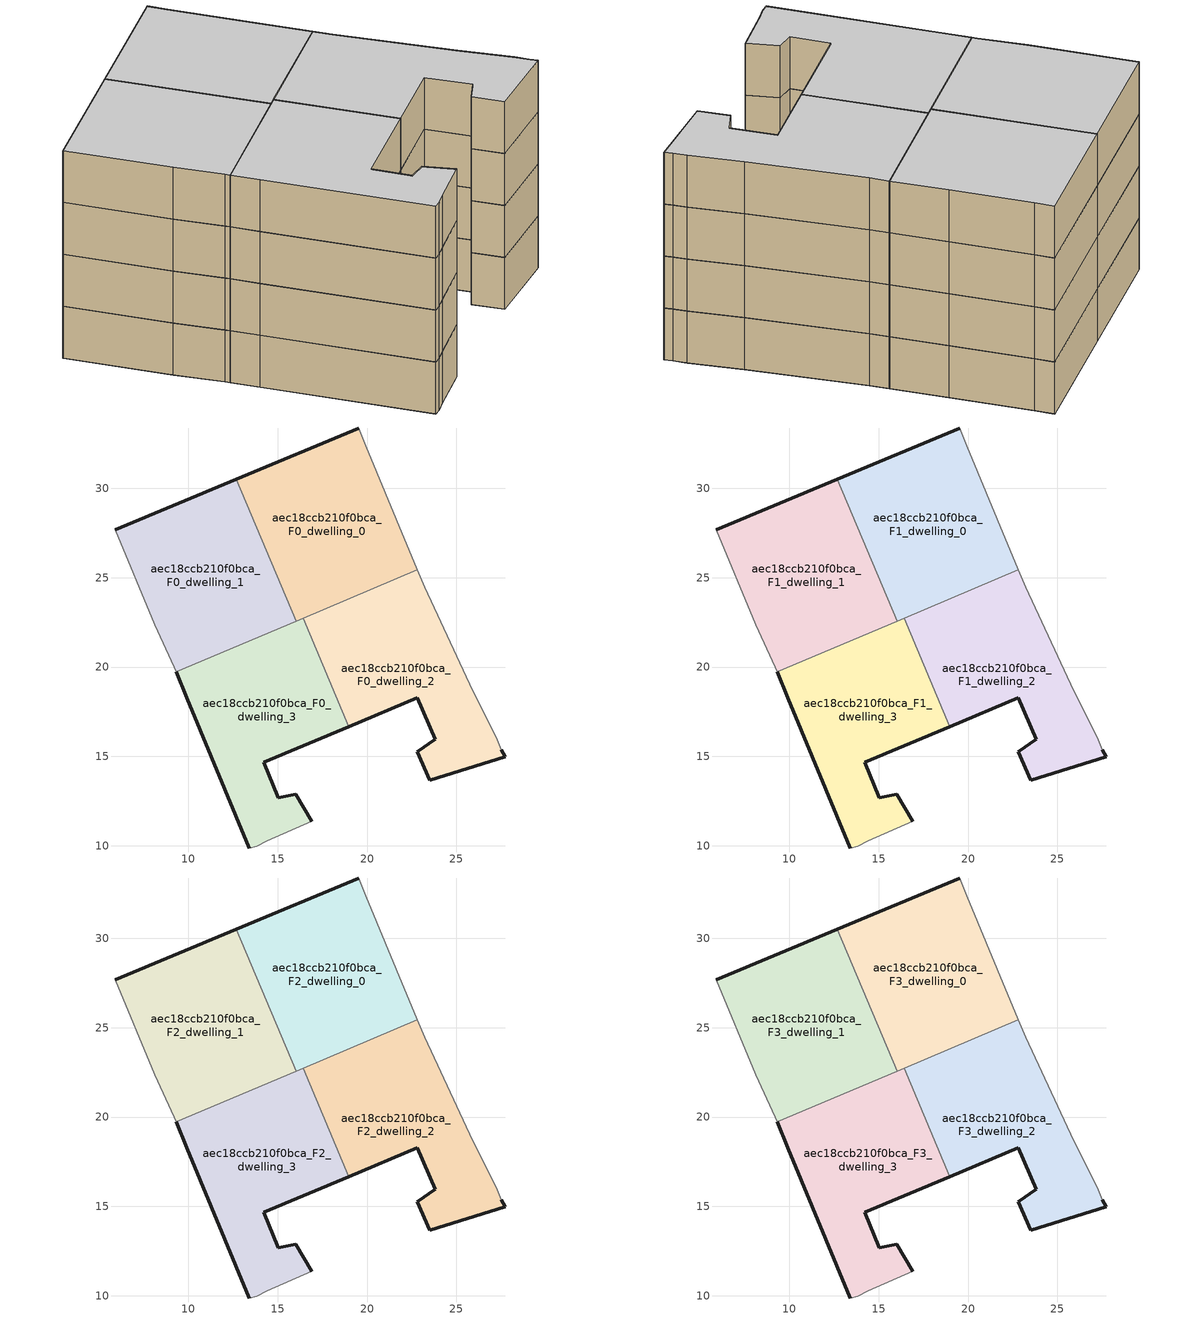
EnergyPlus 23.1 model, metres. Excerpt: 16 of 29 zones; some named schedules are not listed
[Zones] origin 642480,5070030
aec18ccb210f0bca_F0_dwelling_0
 floor ground (EU_floor_Construction): 22.81,25.45 21.62,28.28 19.92,32.38 19.52,33.39 12.68,30.52 16.04,22.58 z0
 wall outside (EU_wall_Construction): 12.68,30.52 19.52,33.39 z0:3
 wall adiabatic (EU_wall_Construction): 19.52,33.39 19.92,32.38 21.62,28.28 22.81,25.45 z0:3
 wall to aec18ccb210f0bca_F0_dwelling_1 (EU_wall_Construction): 16.04,22.58 12.68,30.52 z0:3
 wall to aec18ccb210f0bca_F0_dwelling_2 (EU_wall_Construction): 22.81,25.45 16.41,22.74 z0:3
 wall to aec18ccb210f0bca_F0_dwelling_3 (EU_wall_Construction): 16.41,22.74 16.04,22.58 z0:3
aec18ccb210f0bca_F0_dwelling_1
 floor ground (EU_floor_Construction): 16.04,22.58 12.68,30.52 5.91,27.68 8.11,22.38 9.21,19.98 9.31,19.73 z0
 wall outside (EU_wall_Construction): 5.91,27.68 12.68,30.52 z0:3
 wall adiabatic (EU_wall_Construction): 9.31,19.73 9.21,19.98 8.11,22.38 5.91,27.68 z0:3
 wall to aec18ccb210f0bca_F0_dwelling_3 (EU_wall_Construction): 16.04,22.58 9.31,19.73 z0:3
aec18ccb210f0bca_F0_dwelling_2
 floor ground (EU_floor_Construction): 27.72,14.97 27.52,15.37 27.22,16.07 25.92,18.67 23.22,24.48 22.81,25.45 16.41,22.74 18.98,16.67 22.82,18.27 23.82,15.97 22.82,15.27 23.52,13.67 z0
 wall outside (EU_wall_Construction): 27.52,15.37 27.72,14.97 23.52,13.67 22.82,15.27 23.82,15.97 22.82,18.27 18.98,16.67 z0:3
 wall adiabatic (EU_wall_Construction): 22.81,25.45 23.22,24.48 25.92,18.67 27.22,16.07 27.52,15.37 z0:3
 wall to aec18ccb210f0bca_F0_dwelling_3 (EU_wall_Construction): 18.98,16.67 16.41,22.74 z0:3
aec18ccb210f0bca_F0_dwelling_3
 floor ground (EU_floor_Construction): 16.91,11.37 16.01,12.87 15.01,12.67 14.21,14.67 18.98,16.67 16.41,22.74 9.31,19.73 9.91,18.28 13.41,9.87 13.81,9.97 14.41,10.27 z0
 wall outside (EU_wall_Construction): 13.41,9.87 9.91,18.28 9.31,19.73 / 18.98,16.67 14.21,14.67 15.01,12.67 16.01,12.87 16.91,11.37 z0:3
 wall adiabatic (EU_wall_Construction): 16.91,11.37 14.41,10.27 13.81,9.97 13.41,9.87 z0:3
aec18ccb210f0bca_F1_dwelling_0
 floor to aec18ccb210f0bca_F0_dwelling_0 (EU_floor_Construction): 22.81,25.45 21.62,28.28 19.92,32.38 19.52,33.39 12.68,30.52 16.04,22.58 z3
 wall outside (EU_wall_Construction): 12.68,30.52 19.52,33.39 z3:6
 wall adiabatic (EU_wall_Construction): 19.52,33.39 19.92,32.38 21.62,28.28 22.81,25.45 z3:6
 wall to aec18ccb210f0bca_F1_dwelling_1 (EU_wall_Construction): 16.04,22.58 12.68,30.52 z3:6
 wall to aec18ccb210f0bca_F1_dwelling_2 (EU_wall_Construction): 22.81,25.45 16.41,22.74 z3:6
 wall to aec18ccb210f0bca_F1_dwelling_3 (EU_wall_Construction): 16.41,22.74 16.04,22.58 z3:6
aec18ccb210f0bca_F1_dwelling_1
 floor to aec18ccb210f0bca_F0_dwelling_1 (EU_floor_Construction): 16.04,22.58 12.68,30.52 5.91,27.68 8.11,22.38 9.21,19.98 9.31,19.73 z3
 wall outside (EU_wall_Construction): 5.91,27.68 12.68,30.52 z3:6
 wall adiabatic (EU_wall_Construction): 9.31,19.73 9.21,19.98 8.11,22.38 5.91,27.68 z3:6
 wall to aec18ccb210f0bca_F1_dwelling_3 (EU_wall_Construction): 16.04,22.58 9.31,19.73 z3:6
aec18ccb210f0bca_F1_dwelling_2
 floor to aec18ccb210f0bca_F0_dwelling_2 (EU_floor_Construction): 27.72,14.97 27.52,15.37 27.22,16.07 25.92,18.67 23.22,24.48 22.81,25.45 16.41,22.74 18.98,16.67 22.82,18.27 23.82,15.97 22.82,15.27 23.52,13.67 z3
 wall outside (EU_wall_Construction): 27.52,15.37 27.72,14.97 23.52,13.67 22.82,15.27 23.82,15.97 22.82,18.27 18.98,16.67 z3:6
 wall adiabatic (EU_wall_Construction): 22.81,25.45 23.22,24.48 25.92,18.67 27.22,16.07 27.52,15.37 z3:6
 wall to aec18ccb210f0bca_F1_dwelling_3 (EU_wall_Construction): 18.98,16.67 16.41,22.74 z3:6
aec18ccb210f0bca_F1_dwelling_3
 floor to aec18ccb210f0bca_F0_dwelling_3 (EU_floor_Construction): 16.91,11.37 16.01,12.87 15.01,12.67 14.21,14.67 18.98,16.67 16.41,22.74 9.31,19.73 9.91,18.28 13.41,9.87 13.81,9.97 14.41,10.27 z3
 wall outside (EU_wall_Construction): 13.41,9.87 9.91,18.28 9.31,19.73 / 18.98,16.67 14.21,14.67 15.01,12.67 16.01,12.87 16.91,11.37 z3:6
 wall adiabatic (EU_wall_Construction): 16.91,11.37 14.41,10.27 13.81,9.97 13.41,9.87 z3:6
aec18ccb210f0bca_F2_dwelling_0
 floor to aec18ccb210f0bca_F1_dwelling_0 (EU_floor_Construction): 22.81,25.45 21.62,28.28 19.92,32.38 19.52,33.39 12.68,30.52 16.04,22.58 z6
 wall outside (EU_wall_Construction): 12.68,30.52 19.52,33.39 z6:9
 wall adiabatic (EU_wall_Construction): 19.52,33.39 19.92,32.38 21.62,28.28 22.81,25.45 z6:9
 wall to aec18ccb210f0bca_F2_dwelling_1 (EU_wall_Construction): 16.04,22.58 12.68,30.52 z6:9
 wall to aec18ccb210f0bca_F2_dwelling_2 (EU_wall_Construction): 22.81,25.45 16.41,22.74 z6:9
 wall to aec18ccb210f0bca_F2_dwelling_3 (EU_wall_Construction): 16.41,22.74 16.04,22.58 z6:9
aec18ccb210f0bca_F2_dwelling_1
 floor to aec18ccb210f0bca_F1_dwelling_1 (EU_floor_Construction): 16.04,22.58 12.68,30.52 5.91,27.68 8.11,22.38 9.21,19.98 9.31,19.73 z6
 wall outside (EU_wall_Construction): 5.91,27.68 12.68,30.52 z6:9
 wall adiabatic (EU_wall_Construction): 9.31,19.73 9.21,19.98 8.11,22.38 5.91,27.68 z6:9
 wall to aec18ccb210f0bca_F2_dwelling_3 (EU_wall_Construction): 16.04,22.58 9.31,19.73 z6:9
aec18ccb210f0bca_F2_dwelling_2
 floor to aec18ccb210f0bca_F1_dwelling_2 (EU_floor_Construction): 27.72,14.97 27.52,15.37 27.22,16.07 25.92,18.67 23.22,24.48 22.81,25.45 16.41,22.74 18.98,16.67 22.82,18.27 23.82,15.97 22.82,15.27 23.52,13.67 z6
 wall outside (EU_wall_Construction): 27.52,15.37 27.72,14.97 23.52,13.67 22.82,15.27 23.82,15.97 22.82,18.27 18.98,16.67 z6:9
 wall adiabatic (EU_wall_Construction): 22.81,25.45 23.22,24.48 25.92,18.67 27.22,16.07 27.52,15.37 z6:9
 wall to aec18ccb210f0bca_F2_dwelling_3 (EU_wall_Construction): 18.98,16.67 16.41,22.74 z6:9
aec18ccb210f0bca_F2_dwelling_3
 floor to aec18ccb210f0bca_F1_dwelling_3 (EU_floor_Construction): 16.91,11.37 16.01,12.87 15.01,12.67 14.21,14.67 18.98,16.67 16.41,22.74 9.31,19.73 9.91,18.28 13.41,9.87 13.81,9.97 14.41,10.27 z6
 wall outside (EU_wall_Construction): 13.41,9.87 9.91,18.28 9.31,19.73 / 18.98,16.67 14.21,14.67 15.01,12.67 16.01,12.87 16.91,11.37 z6:9
 wall adiabatic (EU_wall_Construction): 16.91,11.37 14.41,10.27 13.81,9.97 13.41,9.87 z6:9
aec18ccb210f0bca_F3_dwelling_0
 floor to aec18ccb210f0bca_F2_dwelling_0 (EU_floor_Construction): 22.81,25.45 21.62,28.28 19.92,32.38 19.52,33.39 12.68,30.52 16.04,22.58 z9
 wall outside (EU_wall_Construction): 12.68,30.52 19.52,33.39 z9:12
 wall adiabatic (EU_wall_Construction): 19.52,33.39 19.92,32.38 21.62,28.28 22.81,25.45 z9:12
 wall to aec18ccb210f0bca_F3_dwelling_1 (EU_wall_Construction): 16.04,22.58 12.68,30.52 z9:12
 wall to aec18ccb210f0bca_F3_dwelling_2 (EU_wall_Construction): 22.81,25.45 16.41,22.74 z9:12
 wall to aec18ccb210f0bca_F3_dwelling_3 (EU_wall_Construction): 16.41,22.74 16.04,22.58 z9:12
 ceiling to aec18ccb210f0bca_F4_dwelling_0 (EU_floor_Construction): 19.92,32.38 21.62,28.28 22.81,25.45 16.04,22.58 12.68,30.52 19.52,33.39 z12
aec18ccb210f0bca_F3_dwelling_1
 floor to aec18ccb210f0bca_F2_dwelling_1 (EU_floor_Construction): 16.04,22.58 12.68,30.52 5.91,27.68 8.11,22.38 9.21,19.98 9.31,19.73 z9
 wall outside (EU_wall_Construction): 5.91,27.68 12.68,30.52 z9:12
 wall adiabatic (EU_wall_Construction): 9.31,19.73 9.21,19.98 8.11,22.38 5.91,27.68 z9:12
 wall to aec18ccb210f0bca_F3_dwelling_3 (EU_wall_Construction): 16.04,22.58 9.31,19.73 z9:12
 ceiling to aec18ccb210f0bca_F4_dwelling_1 (EU_floor_Construction): 12.68,30.52 16.04,22.58 9.31,19.73 9.21,19.98 8.11,22.38 5.91,27.68 z12
aec18ccb210f0bca_F3_dwelling_2
 floor to aec18ccb210f0bca_F2_dwelling_2 (EU_floor_Construction): 27.72,14.97 27.52,15.37 27.22,16.07 25.92,18.67 23.22,24.48 22.81,25.45 16.41,22.74 18.98,16.67 22.82,18.27 23.82,15.97 22.82,15.27 23.52,13.67 z9
 wall outside (EU_wall_Construction): 27.52,15.37 27.72,14.97 23.52,13.67 22.82,15.27 23.82,15.97 22.82,18.27 18.98,16.67 z9:12
 wall adiabatic (EU_wall_Construction): 22.81,25.45 23.22,24.48 25.92,18.67 27.22,16.07 27.52,15.37 z9:12
 wall to aec18ccb210f0bca_F3_dwelling_3 (EU_wall_Construction): 18.98,16.67 16.41,22.74 z9:12
 ceiling to aec18ccb210f0bca_F4_dwelling_2 (EU_floor_Construction): 23.22,24.48 25.92,18.67 27.22,16.07 27.52,15.37 27.72,14.97 23.52,13.67 22.82,15.27 23.82,15.97 22.82,18.27 18.98,16.67 16.41,22.74 22.81,25.45 z12
aec18ccb210f0bca_F3_dwelling_3
 floor to aec18ccb210f0bca_F2_dwelling_3 (EU_floor_Construction): 16.91,11.37 16.01,12.87 15.01,12.67 14.21,14.67 18.98,16.67 16.41,22.74 9.31,19.73 9.91,18.28 13.41,9.87 13.81,9.97 14.41,10.27 z9
 wall outside (EU_wall_Construction): 13.41,9.87 9.91,18.28 9.31,19.73 / 18.98,16.67 14.21,14.67 15.01,12.67 16.01,12.87 16.91,11.37 z9:12
 wall adiabatic (EU_wall_Construction): 16.91,11.37 14.41,10.27 13.81,9.97 13.41,9.87 z9:12
 ceiling to aec18ccb210f0bca_F4_dwelling_3 (EU_floor_Construction): 16.41,22.74 18.98,16.67 14.21,14.67 15.01,12.67 16.01,12.87 16.91,11.37 14.41,10.27 13.81,9.97 13.41,9.87 9.91,18.28 9.31,19.73 z12
[Building]
EU S2 Campaign: North Axis=0; Terrain=City; Solar Distribution=FullExterior
[Site:Location]
Lyon-Bron: Latitude=45.75; Longitude=5; Time Zone=1; Elevation=198
[SizingPeriod:WeatherFileDays]
AnnualSizingPeriod: Begin Month=1; Begin Day of Month=1; End Month=12; End Day of Month=31; Day of Week for Start Day=Monday; Use Weather File Daylight Saving Period=No; Use Weather File Rain and Snow Indicators=No
[MATERIAL]
EU_InternalMass_Material: Roughness=MediumRough; Thickness=0.1; Conductivity=1; Density=1800; Specific Heat=900; Thermal Absorptance=0.9; Solar Absorptance=0.7; Visible Absorptance=0.7
[MATERIAL:NOMASS] Roughness=MediumRough; Thermal Absorptance=0.9; Solar Absorptance=0.7; Visible Absorptance=0.7
Name | Thermal Resistance
EU_wall_NoMass | 0.776494
EU_floor_NoMass | 0.421597
[CONSTRUCTION]
EU_wall_Construction: EU_wall_NoMass
EU_floor_Construction: EU_floor_NoMass
EU_InternalMass_Construction: EU_InternalMass_Material
[ZONE] Type=1; Multiplier=1; Ceiling Height=autocalculate; Floor Area=autocalculate; Part of Total Floor Area=Yes
Name | Volume
aec18ccb210f0bca_F0_dwelling_0; aec18ccb210f0bca_F1_dwelling_0; aec18ccb210f0bca_F2_dwelling_0; aec18ccb210f0bca_F3_dwelling_0 | 190.53
aec18ccb210f0bca_F0_dwelling_1; aec18ccb210f0bca_F1_dwelling_1; aec18ccb210f0bca_F2_dwelling_1; aec18ccb210f0bca_F3_dwelling_1 | 190.506
aec18ccb210f0bca_F0_dwelling_2; aec18ccb210f0bca_F1_dwelling_2; aec18ccb210f0bca_F2_dwelling_2; aec18ccb210f0bca_F3_dwelling_2 | 190.527
aec18ccb210f0bca_F0_dwelling_3; aec18ccb210f0bca_F1_dwelling_3; aec18ccb210f0bca_F2_dwelling_3; aec18ccb210f0bca_F3_dwelling_3 | 190.531
[INTERNALMASS] Construction=EU_InternalMass_Construction
Name | Zone or ZoneList | Surface Area
aec18ccb210f0bca_F0_dwelling_0_EU_InternalMass | aec18ccb210f0bca_F0_dwelling_0 | 63.5112
aec18ccb210f0bca_F0_dwelling_1_EU_InternalMass | aec18ccb210f0bca_F0_dwelling_1 | 63.5026
aec18ccb210f0bca_F0_dwelling_2_EU_InternalMass | aec18ccb210f0bca_F0_dwelling_2 | 63.5086
aec18ccb210f0bca_F0_dwelling_3_EU_InternalMass | aec18ccb210f0bca_F0_dwelling_3 | 63.5107
aec18ccb210f0bca_F1_dwelling_0_EU_InternalMass | aec18ccb210f0bca_F1_dwelling_0 | 63.5112
aec18ccb210f0bca_F1_dwelling_1_EU_InternalMass | aec18ccb210f0bca_F1_dwelling_1 | 63.5026
aec18ccb210f0bca_F1_dwelling_2_EU_InternalMass | aec18ccb210f0bca_F1_dwelling_2 | 63.5086
aec18ccb210f0bca_F1_dwelling_3_EU_InternalMass | aec18ccb210f0bca_F1_dwelling_3 | 63.5107
aec18ccb210f0bca_F2_dwelling_0_EU_InternalMass | aec18ccb210f0bca_F2_dwelling_0 | 63.5112
aec18ccb210f0bca_F2_dwelling_1_EU_InternalMass | aec18ccb210f0bca_F2_dwelling_1 | 63.5026
aec18ccb210f0bca_F2_dwelling_2_EU_InternalMass | aec18ccb210f0bca_F2_dwelling_2 | 63.5086
aec18ccb210f0bca_F2_dwelling_3_EU_InternalMass | aec18ccb210f0bca_F2_dwelling_3 | 63.5107
aec18ccb210f0bca_F3_dwelling_0_EU_InternalMass | aec18ccb210f0bca_F3_dwelling_0 | 63.5112
aec18ccb210f0bca_F3_dwelling_1_EU_InternalMass | aec18ccb210f0bca_F3_dwelling_1 | 63.5026
aec18ccb210f0bca_F3_dwelling_2_EU_InternalMass | aec18ccb210f0bca_F3_dwelling_2 | 63.5086
aec18ccb210f0bca_F3_dwelling_3_EU_InternalMass | aec18ccb210f0bca_F3_dwelling_3 | 63.5107
[OTHEREQUIPMENT] Fuel Type=Electricity; Design Level Calculation Method=Watts/Area; Power per Zone Floor Area=1; Fraction Latent=0; Fraction Radiant=0; Fraction Lost=0; Carbon Dioxide Generation Rate=0; EndUse Subcategory=EU_Step8_InternalGains
Name | Zone or ZoneList or Space or SpaceList | Schedule
EU_Step8_InternalGain_aec18ccb210f0bca_F0_dwelling_0_f000 | aec18ccb210f0bca_F0_dwelling_0 | EU_Step8_GainSchedule_aec18ccb210f0bca_F0_dwelling_0_f000
EU_Step8_InternalGain_aec18ccb210f0bca_F0_dwelling_1_f000 | aec18ccb210f0bca_F0_dwelling_1 | EU_Step8_GainSchedule_aec18ccb210f0bca_F0_dwelling_1_f000
EU_Step8_InternalGain_aec18ccb210f0bca_F0_dwelling_2_f000 | aec18ccb210f0bca_F0_dwelling_2 | EU_Step8_GainSchedule_aec18ccb210f0bca_F0_dwelling_2_f000
EU_Step8_InternalGain_aec18ccb210f0bca_F0_dwelling_3_f000 | aec18ccb210f0bca_F0_dwelling_3 | EU_Step8_GainSchedule_aec18ccb210f0bca_F0_dwelling_3_f000
EU_Step8_InternalGain_aec18ccb210f0bca_F1_dwelling_0_f000 | aec18ccb210f0bca_F1_dwelling_0 | EU_Step8_GainSchedule_aec18ccb210f0bca_F1_dwelling_0_f000
EU_Step8_InternalGain_aec18ccb210f0bca_F1_dwelling_1_f000 | aec18ccb210f0bca_F1_dwelling_1 | EU_Step8_GainSchedule_aec18ccb210f0bca_F1_dwelling_1_f000
EU_Step8_InternalGain_aec18ccb210f0bca_F1_dwelling_2_f000 | aec18ccb210f0bca_F1_dwelling_2 | EU_Step8_GainSchedule_aec18ccb210f0bca_F1_dwelling_2_f000
EU_Step8_InternalGain_aec18ccb210f0bca_F1_dwelling_3_f000 | aec18ccb210f0bca_F1_dwelling_3 | EU_Step8_GainSchedule_aec18ccb210f0bca_F1_dwelling_3_f000
EU_Step8_InternalGain_aec18ccb210f0bca_F2_dwelling_0_f000 | aec18ccb210f0bca_F2_dwelling_0 | EU_Step8_GainSchedule_aec18ccb210f0bca_F2_dwelling_0_f000
EU_Step8_InternalGain_aec18ccb210f0bca_F2_dwelling_1_f000 | aec18ccb210f0bca_F2_dwelling_1 | EU_Step8_GainSchedule_aec18ccb210f0bca_F2_dwelling_1_f000
EU_Step8_InternalGain_aec18ccb210f0bca_F2_dwelling_2_f000 | aec18ccb210f0bca_F2_dwelling_2 | EU_Step8_GainSchedule_aec18ccb210f0bca_F2_dwelling_2_f000
EU_Step8_InternalGain_aec18ccb210f0bca_F2_dwelling_3_f000 | aec18ccb210f0bca_F2_dwelling_3 | EU_Step8_GainSchedule_aec18ccb210f0bca_F2_dwelling_3_f000
EU_Step8_InternalGain_aec18ccb210f0bca_F3_dwelling_0_f000 | aec18ccb210f0bca_F3_dwelling_0 | EU_Step8_GainSchedule_aec18ccb210f0bca_F3_dwelling_0_f000
EU_Step8_InternalGain_aec18ccb210f0bca_F3_dwelling_1_f000 | aec18ccb210f0bca_F3_dwelling_1 | EU_Step8_GainSchedule_aec18ccb210f0bca_F3_dwelling_1_f000
EU_Step8_InternalGain_aec18ccb210f0bca_F3_dwelling_2_f000 | aec18ccb210f0bca_F3_dwelling_2 | EU_Step8_GainSchedule_aec18ccb210f0bca_F3_dwelling_2_f000
EU_Step8_InternalGain_aec18ccb210f0bca_F3_dwelling_3_f000 | aec18ccb210f0bca_F3_dwelling_3 | EU_Step8_GainSchedule_aec18ccb210f0bca_F3_dwelling_3_f000
[ZONEVENTILATION:DESIGNFLOWRATE] Schedule=EU_AlwaysOn; Design Flow Rate Calculation Method=AirChanges/Hour; Air Changes per Hour=0.693814; Ventilation Type=Natural; Fan Pressure Rise=0; Fan Total Efficiency=1; Constant Term Coefficient=1; Temperature Term Coefficient=0; Velocity Term Coefficient=0; Velocity Squared Term Coefficient=0; Minimum Indoor Temperature=-100; Maximum Indoor Temperature=100; Delta Temperature=-100; Minimum Outdoor Temperature=-100; Maximum Outdoor Temperature=100; Maximum Wind Speed=40
Name | Zone or ZoneList or Space or SpaceList
EU_ConstantAir_aec18ccb210f0bca_F0_dwelling_0 | aec18ccb210f0bca_F0_dwelling_0
EU_ConstantAir_aec18ccb210f0bca_F0_dwelling_1 | aec18ccb210f0bca_F0_dwelling_1
EU_ConstantAir_aec18ccb210f0bca_F0_dwelling_2 | aec18ccb210f0bca_F0_dwelling_2
EU_ConstantAir_aec18ccb210f0bca_F0_dwelling_3 | aec18ccb210f0bca_F0_dwelling_3
EU_ConstantAir_aec18ccb210f0bca_F1_dwelling_0 | aec18ccb210f0bca_F1_dwelling_0
EU_ConstantAir_aec18ccb210f0bca_F1_dwelling_1 | aec18ccb210f0bca_F1_dwelling_1
EU_ConstantAir_aec18ccb210f0bca_F1_dwelling_2 | aec18ccb210f0bca_F1_dwelling_2
EU_ConstantAir_aec18ccb210f0bca_F1_dwelling_3 | aec18ccb210f0bca_F1_dwelling_3
EU_ConstantAir_aec18ccb210f0bca_F2_dwelling_0 | aec18ccb210f0bca_F2_dwelling_0
EU_ConstantAir_aec18ccb210f0bca_F2_dwelling_1 | aec18ccb210f0bca_F2_dwelling_1
EU_ConstantAir_aec18ccb210f0bca_F2_dwelling_2 | aec18ccb210f0bca_F2_dwelling_2
EU_ConstantAir_aec18ccb210f0bca_F2_dwelling_3 | aec18ccb210f0bca_F2_dwelling_3
EU_ConstantAir_aec18ccb210f0bca_F3_dwelling_0 | aec18ccb210f0bca_F3_dwelling_0
EU_ConstantAir_aec18ccb210f0bca_F3_dwelling_1 | aec18ccb210f0bca_F3_dwelling_1
EU_ConstantAir_aec18ccb210f0bca_F3_dwelling_2 | aec18ccb210f0bca_F3_dwelling_2
EU_ConstantAir_aec18ccb210f0bca_F3_dwelling_3 | aec18ccb210f0bca_F3_dwelling_3
[HVACTEMPLATE:THERMOSTAT] Constant Heating Setpoint=20; Constant Cooling Setpoint=50
EU_HeatOnly_aec18ccb210f0bca_F0_dwelling_0; EU_HeatOnly_aec18ccb210f0bca_F0_dwelling_1; EU_HeatOnly_aec18ccb210f0bca_F0_dwelling_2; EU_HeatOnly_aec18ccb210f0bca_F0_dwelling_3; EU_HeatOnly_aec18ccb210f0bca_F1_dwelling_0; EU_HeatOnly_aec18ccb210f0bca_F1_dwelling_1; EU_HeatOnly_aec18ccb210f0bca_F1_dwelling_2; EU_HeatOnly_aec18ccb210f0bca_F1_dwelling_3; EU_HeatOnly_aec18ccb210f0bca_F2_dwelling_0; EU_HeatOnly_aec18ccb210f0bca_F2_dwelling_1; EU_HeatOnly_aec18ccb210f0bca_F2_dwelling_2; EU_HeatOnly_aec18ccb210f0bca_F2_dwelling_3; EU_HeatOnly_aec18ccb210f0bca_F3_dwelling_0; EU_HeatOnly_aec18ccb210f0bca_F3_dwelling_1; EU_HeatOnly_aec18ccb210f0bca_F3_dwelling_2; EU_HeatOnly_aec18ccb210f0bca_F3_dwelling_3; EU_HeatOnly_aec18ccb210f0bca_F4_dwelling_0; EU_HeatOnly_aec18ccb210f0bca_F4_dwelling_1; EU_HeatOnly_aec18ccb210f0bca_F4_dwelling_2; EU_HeatOnly_aec18ccb210f0bca_F4_dwelling_3; EU_HeatOnly_aec18ccb210f0bca_F5_dwelling_0; EU_HeatOnly_aec18ccb210f0bca_F5_dwelling_1; EU_HeatOnly_aec18ccb210f0bca_F5_dwelling_2
